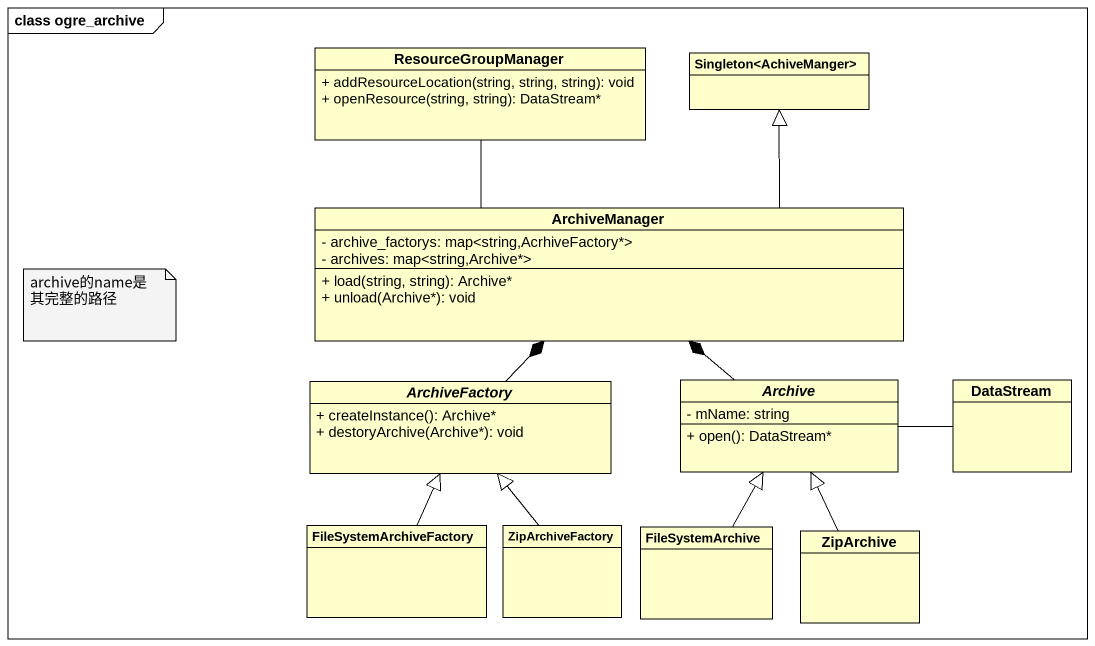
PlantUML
@startuml
mainframe class ogre_archive
hide circle
hide empty members
skinparam classAttributeIconSize 0
class ResourceGroupManager {
  + addResourceLocation(string, string, string): void
  + openResource(string, string): DataStream*
}
class "Singleton<AchiveManger>" as Singleton_AchiveManger
class ArchiveManager {
  - archive_factorys: map<string,AcrhiveFactory*>
  - archives: map<string,Archive*>
  + load(string, string): Archive*
  + unload(Archive*): void
}
abstract class ArchiveFactory {
  + createInstance(): Archive*
  + destoryArchive(Archive*): void
}
abstract class Archive {
  - mName: string
  + open(): DataStream*
}
class DataStream
class FileSystemArchiveFactory
class ZipArchiveFactory
class FileSystemArchive
class ZipArchive
ResourceGroupManager -- ArchiveManager
ArchiveManager -up-|> Singleton_AchiveManger
ArchiveFactory -up-* ArchiveManager
Archive -up-* ArchiveManager
Archive -right- DataStream
FileSystemArchiveFactory -up-|> ArchiveFactory
ZipArchiveFactory -up-|> ArchiveFactory
FileSystemArchive -up-|> Archive
ZipArchive -up-|> Archive
note as N1
  archive的name是其完整的路径
end note
@enduml
